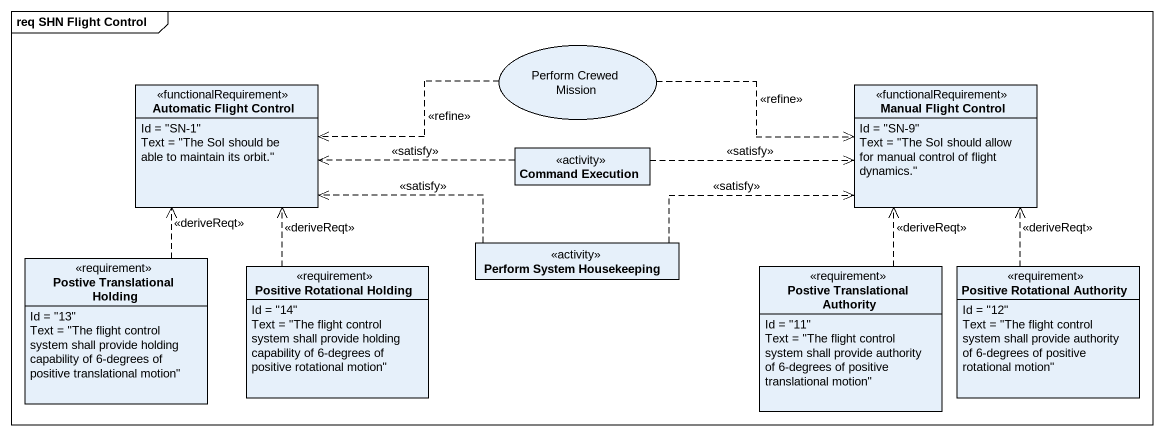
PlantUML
@startuml
mainframe req SHN Flight Control
allowmixing
hide circle
hide empty members
usecase "Perform Crewed Mission" as Perform_Crewed_Mission
class "Automatic Flight Control" as Automatic_Flight_Control <<functionalRequirement>> {
  Id = "SN-1"
  Text = "The SoI should be able to maintain its orbit."
}
class "Manual Flight Control" as Manual_Flight_Control <<functionalRequirement>> {
  Id = "SN-9"
  Text = "The SoI should allow for manual control of flight dynamics."
}
class "Command Execution" as Command_Execution <<activity>>
class "Perform System Housekeeping" as Perform_System_Housekeeping <<activity>>
class "Postive Translational Holding" as Postive_Translational <<requirement>> {
  Id = "13"
  Text = "The flight control system shall provide holding capability of 6-degrees of positive translational motion"
}
class "Positive Rotational Holding" as Positive_Rotational_Holding <<requirement>> {
  Id = "14"
  Text = "The flight control system shall provide holding capability of 6-degrees of positive rotational motion"
}
class "Postive Translational Authority" as Postive_Translational_2 <<requirement>> {
  Id = "11"
  Text = "The flight control system shall provide authority of 6-degrees of positive translational motion"
}
class "Positive Rotational Authority" as Positive_Rotational <<requirement>> {
  Id = "12"
  Text = "The flight control system shall provide authority of 6-degrees of positive rotational motion"
}
Perform_Crewed_Mission .left.> Automatic_Flight_Control : <<refine>>
Perform_Crewed_Mission .right.> Manual_Flight_Control : <<refine>>
Command_Execution .left.> Automatic_Flight_Control : <<satisfy>>
Command_Execution .right.> Manual_Flight_Control : <<satisfy>>
Perform_System_Housekeeping .left.> Automatic_Flight_Control : <<satisfy>>
Perform_System_Housekeeping .right.> Manual_Flight_Control : <<satisfy>>
Postive_Translational .up.> Automatic_Flight_Control : <<deriveReqt>>
Positive_Rotational_Holding .up.> Automatic_Flight_Control : <<deriveReqt>>
Postive_Translational_2 .up.> Manual_Flight_Control : <<deriveReqt>>
Positive_Rotational .up.> Manual_Flight_Control : <<deriveReqt>>
@enduml
